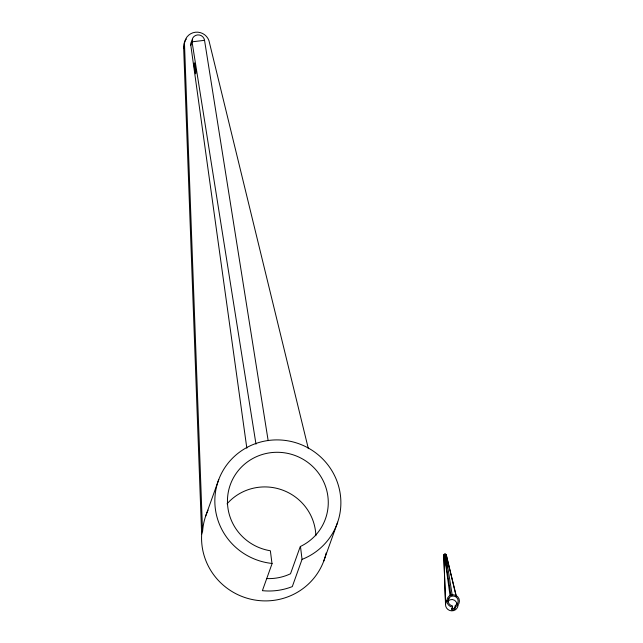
<?xml version="1.0" encoding="UTF-8"?>
<svg xmlns="http://www.w3.org/2000/svg" width="643" height="643" viewBox="0 0 643 643"><rect width="100%" height="100%" fill="white"/><g stroke="black" fill="none" stroke-linecap="round" stroke-linejoin="round"><path stroke-width="0.96" d="M446.009 557.039L446.138 557.939L446.057 556.934M185.457 40.34A12.635 12.362 19.7 0 0 183.681 48.522L201.661 534.462A63.175 61.792 19.7 0 0 202.119 546.333L202.272 547.41A63.175 61.792 19.7 0 0 262.537 600.835A63.175 61.792 19.7 0 0 326.138 553.052M201.685 534.188L202.625 530.909A63.175 61.792 19.7 0 1 208.051 510.14M458.065 605.425A6.317 6.181 19.7 0 1 451.273 610.818A6.317 6.181 19.7 0 1 445.511 604.203L443.807 555.367A1.262 1.238 19.7 0 1 444.884 553.985A1.262 1.238 19.7 0 1 446.298 555.062L456.434 596.648M183.681 48.522L184.565 46.047A12.635 12.362 19.7 0 1 195.343 32.238A12.635 12.362 19.7 0 1 209.538 43.033L308.351 448.669M246.84 448.195L190.81 45.291L192.048 41.835A6.317 6.181 19.7 0 1 197.441 34.931A6.317 6.181 19.7 0 1 204.538 40.324L268.163 440.648M205.647 516.152L218.773 479.493M272.134 563.461L262.392 590.668L263.333 590.756A63.175 61.792 19.7 0 0 274.32 590.788L276.506 590.571A63.175 61.792 19.7 0 0 291.367 586.955L292.3 586.593L302.041 559.386L300.474 546.454A50.54 49.439 19.7 0 0 313.728 467.517A50.54 49.439 19.7 0 0 233.079 478.464A50.54 49.439 19.7 0 0 269.666 550.641L270.365 550.754L271.981 563.445A63.175 61.792 19.7 0 1 221.224 473.899A63.175 61.792 19.7 0 1 323.71 459.986A63.175 61.792 19.7 0 1 302.13 559.354L302.041 559.386M300.257 546.558L290.515 573.765L289.937 574.03A50.54 49.439 19.7 0 1 266.925 578.587M323.662 561.307L337.671 522.18M450.012 595.426L444.426 555.287L445.093 554.25L445.792 554.756L452.23 595.225M446.355 560.037L445.8 554.788L444.554 554.949L450.976 595.378M456.104 595.932L446.298 555.062M445.519 604.179L445.607 603.93A6.309 6.165 19.7 0 1 447.239 600.168M452.559 607.105L451.587 609.829A6.382 6.237 19.7 0 0 452.889 609.829L452.929 609.821A6.221 6.084 19.7 0 0 454.577 609.419L455.549 606.703A6.317 6.181 19.7 0 0 457.72 596.76A6.317 6.181 19.7 0 0 447.472 598.151A6.317 6.181 19.7 0 0 452.543 607.105L452.383 605.835A5.056 4.943 19.7 0 1 448.637 598.649A5.056 4.943 19.7 0 1 456.699 597.5A5.056 4.943 19.7 0 1 455.397 605.409L454.4 608.133A5.031 4.927 19.7 0 1 451.691 608.591M444.643 554.732L444.426 555.287M445.277 554.636L445.679 555.142M255.986 444.144L192.048 41.827L204.538 40.324M455.373 605.417L455.549 606.703M446.628 561.99L446.901 563.951M447.174 565.904L447.448 567.865M443.807 555.367L445.607 603.93M184.565 46.047L202.569 531.713M454.898 608.423A5.056 4.943 19.7 0 1 454.609 608.616M447.833 601.414A5.056 4.943 19.7 0 1 456.924 604.766M443.718 555.608A1.262 1.238 19.7 0 1 444.795 554.234A1.262 1.238 19.7 0 1 446.21 555.311M448.685 599.035A6.309 6.165 19.7 0 1 449.168 598.794M227.043 503.863A50.54 49.439 19.7 0 1 279.231 488.993A50.54 49.439 19.7 0 1 315.303 529.711L315.432 530.571A50.54 49.439 19.7 0 1 315.858 535.748M185.891 39.697A12.635 12.362 19.7 0 1 186.374 39.078M190.81 45.291A6.317 6.181 19.7 0 1 191.919 40.879M192.418 40.284A6.317 6.181 19.7 0 1 192.691 40.011M444.763 557.143L444.827 557.827L444.811 557.103M194.21 65.554A5.57 0.53 83.1 0 0 195.665 73.816A5.57 0.53 83.1 0 0 195.118 65.49A5.57 0.53 83.1 0 0 194.21 65.554"/></g></svg>
